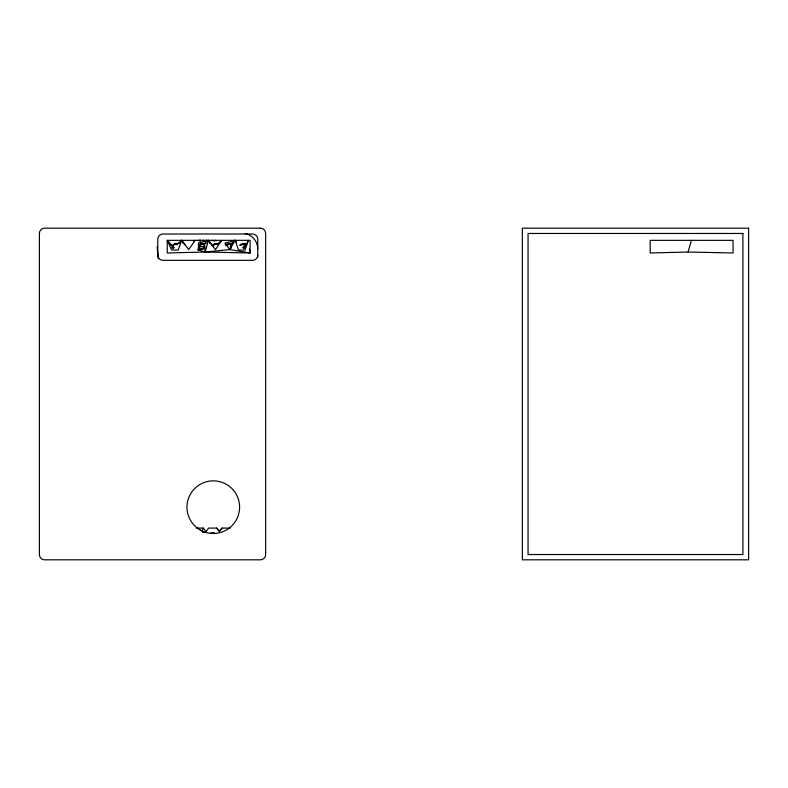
<?xml version="1.0" encoding="UTF-8"?>
<svg xmlns="http://www.w3.org/2000/svg" width="788" height="788" viewBox="0 0 788 788"><rect width="100%" height="100%" fill="white"/><g stroke="black" fill="none" stroke-linecap="round" stroke-linejoin="round"><path stroke-width="1.18" d="M218.749 242.94L221.783 240.34L215.459 249.589L208.406 240.34L198.487 243.147L198.399 249.983L205.146 252.022L250.101 252.978L250.101 240.34L167.243 240.34L167.243 252.978L205.146 252.022L229.722 249.589L250.101 252.978M200.211 240.34L200.152 240.872L199.236 240.34M247.678 242.477L248.2 240.34L245.068 250.17L238.508 249.983L235.149 240.34L225.22 243.147L225.457 244.782M688.101 252.022L733.057 252.978L733.057 240.34L650.208 240.34L650.208 252.978L688.101 252.022L691.371 240.34M193.523 241.64L195.04 240.34L188.716 249.589L181.673 240.34L178.177 250.082L171.617 250.032L167.243 240.34L173.242 246.693L172.089 247.708L172.089 245.61L170.149 244.763M201.945 531.092L203.363 528.088L196.419 528.088M200.457 240.34L200.152 240.872L199.748 240.34M236.41 242.093L235.149 240.34L229.722 249.589L225.22 243.147M214.602 240.872L214.996 240.34L214.316 240.872M203.107 532.353L206.259 531.25L208.633 528.088L216.739 528.088L219.369 531.358L221.999 528.088L230.106 528.088M221.999 528.088L219.369 531.358M210.032 243.502L208.406 240.34L205.146 252.022L204.624 247.708L198.399 249.983L204.624 247.708L204.624 243.571L208.406 240.34L213.351 246.693M198.832 247.708L199.985 246.693L203.462 246.624L204.624 245.61M244.723 245.61L243.571 246.624L244.723 247.708L244.723 245.61L246.516 244.231M172.089 245.61L177.881 243.591L181.673 240.34L184.825 244.733M225.565 245.61L231.357 243.591L235.149 240.34M202.89 532.353L206.259 531.25M212.199 245.61L217.99 243.591L214.346 243.581M239.995 245.354L247.412 243.541L242.556 243.541M205.205 240.695L207.067 240.34L204.88 240.695M242.822 243.561L247.412 243.541M200.97 243.571L204.624 243.571L198.832 245.61L198.832 249.55M174.532 243.502L179.398 243.512M201.255 243.522L206.111 243.522M214.622 243.531L218.266 243.531M227.712 243.591L232.834 243.541M227.515 243.975L232.47 243.975M172.089 247.708L174.404 247.708M242.409 247.708L244.723 247.708M197.611 249.786L200.044 249.786M174.335 243.561L177.881 243.591M213.715 240.695L211.942 240.34L212.031 240.872M197.699 240.34L199.334 240.695M202.9 240.34L203.787 240.872M215.37 240.34L216.139 240.872M203.599 240.34L204.269 240.872L203.737 240.34M219.369 531.309L216.739 528.088M203.462 246.624L204.624 247.708M199.985 246.693L198.832 245.61L198.487 243.147M203.363 528.088L205.737 531.25M181.673 240.34L183.299 243.502M249.333 249.028L250.101 251.224M157.186 246.821L158.309 258.779M257.725 257.548L257.794 239.276A5.26 5.26 0 0 0 252.524 234.006L163.047 234.006A5.26 5.26 0 0 0 157.787 239.276L157.787 255.066A5.26 5.26 0 0 0 163.047 260.326L252.524 260.326A5.26 5.26 0 0 0 257.794 255.066M231.357 243.591L231.357 246.683M245.196 233.534A15.721 15.721 0 0 1 257.725 248.929M173.449 248.653A2.689 2.689 0 0 1 173.252 244.861A2.689 2.689 0 0 1 177.044 244.664M202.989 249.146A2.689 2.689 0 0 1 199.305 246.595A2.689 2.689 0 0 1 203.107 244.221A2.689 2.689 0 0 1 203.787 248.653M212.701 246.289A2.689 2.689 0 0 1 217.153 244.664M230.52 248.653A2.689 2.689 0 0 1 229.003 249.333M226.353 245.403A2.689 2.689 0 0 1 231.386 246.289M239.926 245.078A2.689 2.689 0 0 1 243.896 244.664A2.689 2.689 0 0 1 243.896 248.653M231.357 245.61L229.722 249.589L231.357 247.708L230.204 246.624L231.357 245.61M214.366 533.092L210.997 533.092L214.366 533.092M260.375 228.185L44.66 228.185A5.26 5.26 0 0 0 39.4 233.445L39.4 554.555A5.26 5.26 0 0 0 44.66 559.815L260.375 559.815A5.26 5.26 0 0 0 265.645 554.555L265.645 233.445A5.26 5.26 0 0 0 260.375 228.185M748.6 228.185L522.355 228.185L522.355 559.815L748.6 559.815L748.6 228.185M742.897 233.465L528.058 233.465L528.058 554.535L742.897 554.535L742.897 233.465M200.152 240.872L200.113 240.34L200.152 240.872M200.132 529.96A26.319 26.319 0 0 0 239.611 507.167A26.319 26.319 0 0 0 200.132 484.374A26.319 26.319 0 0 0 200.132 529.96"/></g></svg>
